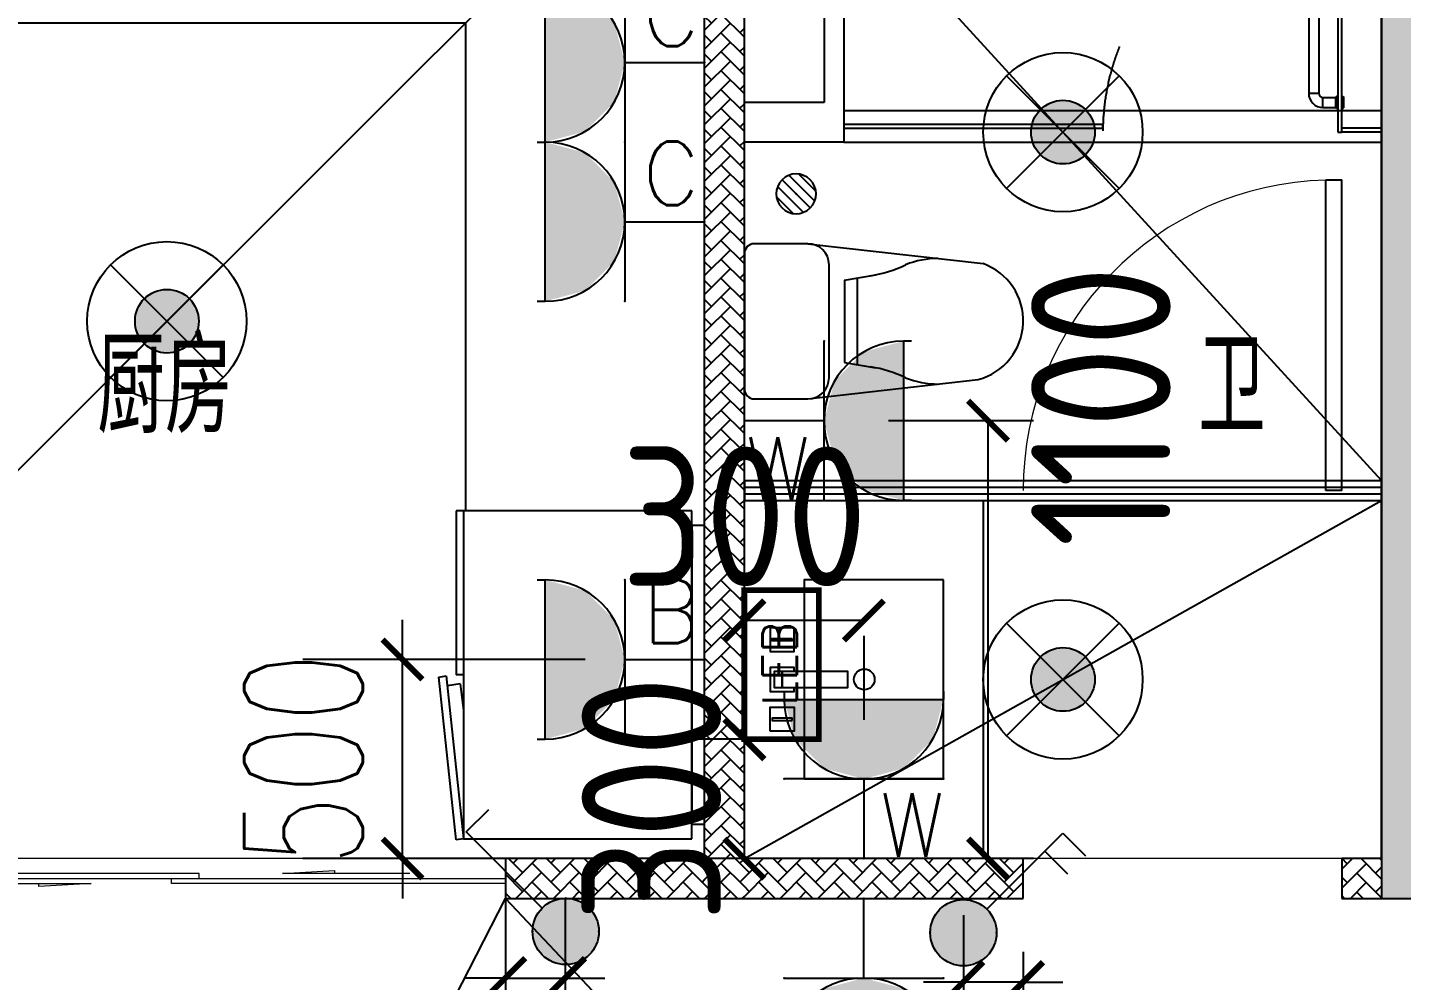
# Model space of a CAD drawing. Extents: x 3753737 to 4713801, y -857380 to 24339.
# Drawn here: x 4654249 to 4657699, y -762266 to -759872 of the extents above; entities that cross this region are included whole.
import ezdxf
from ezdxf.enums import TextEntityAlignment as Align

# ---------------------------------------------------------------- set-up
doc = ezdxf.new("R2010")
doc.units = 0
doc.header["$LTSCALE"] = 1000
doc.header["$MEASUREMENT"] = 0
doc.linetypes.add('DASH', pattern=[0.35, 0.25, -0.1])
doc.layers.get('0').update_dxf_attribs({"linetype": 'CONTINUOUS'})
doc.layers.get('Defpoints').update_dxf_attribs({"linetype": 'CONTINUOUS'})
for name, color, linetype in [('!!电气', 1, 'CONTINUOUS'), ('COLU', 7, 'CONTINUOUS'), ('CURTWALL', 4, 'CONTINUOUS'), ('EQUIP-插座', 3, 'CONTINUOUS'), ('EQUIP-照明', 3, 'CONTINUOUS'), ('IP-bath&kitchen-JOHNSON', 4, 'CONTINUOUS'), ('LVTRY', 252, 'CONTINUOUS'), ('P-bath&kitchen-JOHNSON', 4, 'CONTINUOUS'), ('S-砼墙填充', 251, 'CONTINUOUS'), ('TEL_TEXT', 7, 'CONTINUOUS'), ('WALL', 252, 'CONTINUOUS'), ('保温', 6, 'CONTINUOUS')]:
    doc.layers.add(name, color=color, linetype=linetype)
for name, color, linetype, lineweight in [('EQUIP-消防', 3, 'CONTINUOUS', 20), ('PUB_TEXT', 7, 'CONTINUOUS', 20), ('WINDOW', 146, 'CONTINUOUS', 20)]:
    doc.layers.add(name, color=color, linetype=linetype, lineweight=lineweight)
doc.styles.add('_TCH_DIM_T3', font='SIMPLEX.shx', dxfattribs={"width": 0.7058823529411765, "bigfont": 'GBCBIG.shx'})
doc.styles.add('_TEL_DIM', font='SIMPLEX', dxfattribs={"width": 0.8, "height": 3.5, "bigfont": 'HZTXT'})
doc.styles.get("Standard").update_dxf_attribs({"font": 'gbenor.shx', "bigfont": 'gbcbig.shx'})
doc.dimstyles.new('_TCH_ARCH&&100', dxfattribs={"dimtxt": 297.5, "dimasz": 100, "dimexe": 250, "dimexo": 300, "dimgap": 100, "dimtad": 1, "dimdec": 0, "dimzin": 0, "dimdsep": 46, "dimtxsty": '_TCH_DIM_T3', "dimblk": 'ARCHTICK', "dimcen": 0.09, "dimclrt": 7, "dimazin": 2, "dimtfac": 1, "dimtdec": 0, "dimtix": 1, "dimtmove": 2, "dimatfit": 3, "dimfxl": 1, "dimtolj": 1, "dimtzin": 0, "dimarcsym": 0})
doc.dimstyles.get("Standard").update_dxf_attribs({"dimscale": 100, "dimtxt": 3.5, "dimasz": 1, "dimexe": 2.5, "dimexo": 3, "dimgap": 1.5, "dimtad": 1, "dimdec": 0, "dimzin": 0, "dimdsep": 46, "dimtxsty": 'Standard', "dimblk": 'ARCHTICK', "dimcen": 0.09, "dimadec": 0, "dimazin": 0, "dimtfac": 1, "dimtdec": 0, "dimtix": 1, "dimtmove": 2, "dimatfit": 3, "dimfxl": 1, "dimtolj": 1, "dimtzin": 0, "dimarcsym": 0})
pattern_1 = [(45, (0, 0), (0, 47.41575231924514), [100.584, -33.528]), (135, (23.70786, 23.70786), (3.05311331771918e-15, 47.41575231924513), [100.584, -33.528])]

# ---------------------------------------------------------------- blocks, each defined once
blk = doc.blocks.new('GDGDGRD')
at = {"layer": 'S-砼墙填充'}
h = blk.add_hatch(color=252, dxfattribs=at)
h.dxf.hatch_style = 1
h.paths.add_polyline_path([(440466.5786993939, 295815.3630854118), (440466.5786993939, 295615.3630854118), (440816.533783895, 295615.3630854151), (440816.5337826959, 292815.3630859881), (441016.5337826959, 292815.3630859881), (441016.533783895, 295815.3630854151)])
at = {"layer": 'COLU', "color": 252}
blk.add_lwpolyline([(440466.5786993939, 295815.3630854118), (440466.5786993939, 295615.3630854118), (440816.533783895, 295615.3630854151), (440816.5337826959, 292815.3630859881), (441016.5337826959, 292815.3630859881), (441016.533783895, 295815.3630854151)], close=True, dxfattribs=at)
blk = doc.blocks.new('DSGDFGF')
at = {"color": 252}
for p, q in [((676468.8753845392, 342807.069641557), (676404.0679775509, 342871.8770485456)), ((676471.8270201067, 342832.4022772391), (676429.4006132327, 342874.828684113)), ((676440.5911132898, 342778.7853703078), (676375.7837063015, 342843.5927772964)), ((676457.6848844821, 342789.9758703651), (676386.9742063587, 342860.6865484883)), ((677752.3193099041, 342860.3318190202), (677792.3193099041, 342860.3318190241)), ((677752.3193099796, 342080.3318190202), (677752.3193099041, 342860.3318190202)), ((677792.3193099796, 342080.3318190241), (677792.3193099041, 342860.3318190241)), ((676415.258477608, 342775.8337347403), (676372.832070734, 342818.2601416143)), ((676451.7308107093, 342700.175474132), (676317.3319744077, 342700.175474132)), ((676451.7308107093, 342700.175474132), (676891.6440169881, 342650.0865951551)), ((676292.3319744077, 342675.175474132), (676292.3319744077, 342335.175474132)), ((676505.0032607093, 342363.4479241321), (676505.0032607093, 342646.903024132)), ((676543.6494503776, 342608.3882713533), (676622.4478282128, 342621.9583502086)), ((676543.6494503776, 342608.3882713533), (676543.649450378, 342401.9626769107)), ((676575.6129203779, 342613.89278579), (676575.6129203779, 342396.458162474)), ((676543.649450378, 342401.9626769107), (676622.4478282132, 342388.3925980554)), ((676451.7308107093, 342310.175474132), (676879.4269694709, 342358.8733100445)), ((676317.3319744077, 342310.175474132), (676451.7308107093, 342310.175474132)), ((677792.3193099796, 342080.3318190241), (677752.3193099796, 342080.3318190202))]:
    blk.add_line(p, q, dxfattribs=at)
for points in [[(676792.3298012011, 341855.337567487), (676442.3298012007, 341855.337567487), (676442.3298012011, 341355.6371492364), (676792.3298012007, 341355.6371492364)], [(676357.2296608228, 341735.4877446934), (676357.2296608232, 341675.4877446934), (676417.2296608232, 341675.4877446934), (676417.2296608232, 341735.4877446934)], [(676412.2296608228, 341708.4877446934), (676412.2296608228, 341702.4877446934), (676362.2296608228, 341702.4877446934), (676362.2296608228, 341708.4877446934)], [(676387.2296608232, 341585.4877446934), (676387.2296608228, 341625.4877446934), (676367.2296608228, 341625.4877446934), (676367.2296608232, 341585.4877446934)], [(676387.2296608228, 341625.4877446934), (676387.2296608232, 341585.4877446934), (676552.2296608228, 341585.4877446934), (676552.2296608232, 341625.4877446934)], [(676357.2296608228, 341475.4877446934), (676357.2296608228, 341535.4877446934), (676417.2296608228, 341535.4877446934), (676417.2296608228, 341475.4877446934)], [(676412.2296608228, 341502.4877446934), (676412.2296608232, 341508.4877446934), (676362.2296608232, 341508.4877446934), (676362.2296608232, 341502.4877446934)]]:
    blk.add_lwpolyline(points, close=True, dxfattribs=at)
blk.add_lwpolyline([(676417.2296608228, 341625.4877446934), (676417.2296608228, 341635.4877446934), (676357.2296608232, 341635.4877446934), (676357.2296608228, 341575.4877446934), (676417.2296608228, 341575.4877446934), (676417.2296608232, 341585.4877446934)], dxfattribs=at)
blk.add_circle((676593.4908165431, 341605.4877446934), 26, dxfattribs=at)
at = {"color": 252, "lineweight": 13}
blk.add_arc((677772.3193099796, 342080.3318190221), 780, 91.46928358689541, 180.0000000055445, dxfattribs=at)
at = {"color": 252}
for centre, radius, start, end in [((676317.3319744077, 342675.175474132), 25, 90, 180), ((676451.7308107088, 342646.9030241317), 53.27245000000253, 0, 90), ((676779.2421931787, 342438.8079979062), 224.0767612256723, 90, 111.4797808289061), ((676566.256129127, 342910.360941158), 293.8257332377133, 278.5171808091275, 296.4631460147689), ((676839.6828811681, 342506.4035720532), 152.7899563564, 285.0773243456341, 70.11812123085457), ((676566.256129127, 342099.9900071058), 293.8257332377133, 63.53685398523108, 81.48281919087255), ((676451.7308107088, 342363.4479241321), 53.27245000000602, 270, 0), ((676779.2421931787, 342571.5429503578), 224.0767612256445, 248.5202191710939, 270), ((676317.3319744077, 342335.175474132), 25, 180, 270)]:
    blk.add_arc(centre, radius, start, end, dxfattribs=at)
at = {"color": 252, "extrusion": (0, 0, -1)}
blk.add_ellipse((676422.3295454204, 342825.3312094267), major_axis=(-35.3553390616549, 35.3553390616549), ratio=0.9999999999998849, start_param=5.49778714378208, end_param=11.78097245096167, dxfattribs=at)
at = {"color": 252}
blk.add_point((676422.3295454204, 342825.3312094267), dxfattribs=at)
at = {"layer": 'CURTWALL', "color": 252}
for p, q in [((676292.3193125755, 342105.3318188789), (677892.3193125913, 342105.3318190337)), ((676292.3193125755, 342105.3318188789), (676292.3193125804, 342055.3318188789)), ((677892.3193125913, 342105.3318190337), (677892.3193125962, 342055.3318190337)), ((676292.3193125771, 342088.6651522122), (677892.319312593, 342088.665152367)), ((676292.3193125788, 342071.9984855456), (677892.3193125946, 342071.9984857004)), ((676292.3193125804, 342055.3318188789), (677892.3193125962, 342055.3318190337))]:
    blk.add_line(p, q, dxfattribs=at)
at = {"layer": 'IP-bath&kitchen-JOHNSON', "color": 252}
for p, q in [((676492.3319719185, 343855.3312094221), (676492.331953106, 343055.0197000016)), ((676542.3319719185, 343855.3312094221), (676542.3319289016, 342955.0196913155)), ((676492.331953106, 343055.0197000016), (676292.3295265906, 343055.0197000032)), ((676542.331932724, 343035.0196551088), (677892.3295454062, 343035.0196507949)), ((676542.331932724, 343000.0196551071), (677192.3295454478, 343000.0196505642)), ((677192.3413922582, 342990.0196503444), (677192.3413922533, 343000.0196505642)), ((676542.331932724, 342990.0196551071), (677192.3413922582, 342990.0196503444)), ((677892.3295454031, 342990.0196503291), (677792.3295457542, 342990.0196503627)), ((677792.3295457542, 342980.0196503627), (677792.329545758, 342990.0196503627)), ((677892.3295454031, 342980.0196503291), (677792.3295457542, 342980.0196503627)), ((676542.3319289016, 342955.0196913155), (676292.3295242395, 342955.0197074407)), ((676542.331932724, 342955.019720073), (677892.3295454059, 342955.0196507949))]:
    blk.add_line(p, q, dxfattribs=at)
at = {"layer": 'LVTRY', "color": 252}
for p, q in [((676292.319311518, 341155.3318184384), (676292.3193115267, 342055.3308562199)), ((676292.3193115267, 342055.3308562199), (676892.3193115271, 342055.3308562199)), ((676892.3193115271, 342055.3308562199), (676892.3193115182, 341155.3318184384)), ((676892.3193115182, 341155.3318184384), (676292.319311518, 341155.3318184384))]:
    blk.add_line(p, q, dxfattribs=at)
at = {"layer": 'P-bath&kitchen-JOHNSON', "color": 252}
for p, q in [((677782.3295456807, 343566.7848094617), (677782.3295458518, 342980.0209270555)), ((677792.3295457703, 342980.0196503638), (677792.3295455992, 343566.7835327702)), ((677709.242871261, 343493.7342012243), (677709.2210296938, 343078.0503174085)), ((677734.5868710461, 343493.7374368862), (677734.565029479, 343078.0535530703)), ((677709.2210296938, 343078.0503174085), (677734.565029479, 343078.0535530703)), ((677778.9180586609, 343069.9952155498), (677776.6143528158, 343067.6909214312)), ((677781.7980586418, 343069.9955832384), (677778.9180586609, 343069.9952155498)), ((677778.9180586609, 343069.9952155498), (677778.9218826251, 343040.0432158009)), ((677781.7980586418, 343069.9955832384), (677781.8018826058, 343040.0435834894)), ((677793.3180585504, 343069.9970539934), (677796.1980585019, 343069.9974216822)), ((677793.3218825144, 343040.045054245), (677793.3180585504, 343069.9970539934)), ((677796.2018824657, 343040.045421934), (677796.1980585019, 343069.9974216822)), ((677796.1980585019, 343069.9974216822), (677797.9262791271, 343068.2696423131)), ((677797.9296618646, 343041.77364253), (677797.9262791271, 343068.2696423131)), ((677744.9343530842, 343067.686876854), (677776.6143528158, 343067.6909214312)), ((677744.9375887462, 343042.3428770395), (677744.9343530842, 343067.686876854)), ((677744.9375887462, 343042.3428770395), (677776.6175884774, 343042.346921617)), ((677776.6143528158, 343067.6909214312), (677776.6175884774, 343042.346921617)), ((677778.9218826251, 343040.0432158009), (677776.6175884774, 343042.346921617)), ((677781.8018826058, 343040.0435834894), (677778.9218826251, 343040.0432158009)), ((677793.3218825144, 343040.045054245), (677796.2018824657, 343040.045421934)), ((677782.3295458518, 342980.0209270555), (677792.3295457703, 342980.0196503638))]:
    blk.add_line(p, q, dxfattribs=at)
at = {"layer": 'P-bath&kitchen-JOHNSON', "color": 252, "linetype": 'DASH'}
blk.add_arc((677778.5077536344, 342977.5726101489), 586.199339652145, 89.7967155947477, 179.3922413721004, dxfattribs=at)
at = {"layer": 'P-bath&kitchen-JOHNSON', "color": 252}
for major_axis in [(-0.004559341591806618, 35.71199971055373), (-0.001323679818178505, 10.36799992538068)]:
    blk.add_ellipse((677744.9330294044, 343078.0548767501), major_axis=major_axis, ratio=1, start_param=1.570796326794897, end_param=3.141592653589793, dxfattribs=at)
blk = doc.blocks.new('A-Kitchen-7')
at = {"layer": 'LVTRY'}
for p, q in [((-518.6581278588565, 779.725278688129), (-7.244008776673581, 834.3051076843403)), ((-7.244008776673581, 834.3051076843403), (-3.585880917788018, 810.5855355854728)), ((-515, 756.005706589378), (-518.6581278588565, 779.725278688129)), ((-3.585880917788018, 810.5855355854728), (-515, 756.005706589378)), ((-29.12075551546877, 766.9560861630598), (-35.20590834700852, 806.4126680237241)), ((515, 780), (-5.820766091346741e-11, 780)), ((0, 756.005706589378), (-5.820766091346741e-11, 780)), ((515, 756.005706589378), (515, 780)), ((515, 756.005706589378), (-515, 756.005706589378)), ((-515, 756.005706589378), (-515, 40)), ((-485.6368437646597, 760.5342107040924), (-484.9384396369278, 756.005706589378)), ((-29.12075551543967, 766.9560861630598), (-112.0975807690556, 756.005706589378)), ((515, 40), (515, 756.005706589378)), ((-515, 40), (515, 40))]:
    blk.add_line(p, q, dxfattribs=at)
blk.add_lwpolyline([(-468.9430810984049, 40), (-468.9430810984049, 0), (468.9430810984049, 0), (468.9430810984632, 40)], close=True, dxfattribs=at)
blk = doc.blocks.new('VXCVXVXVDXVDX')
at = {"layer": 'LVTRY', "color": 252}
blk.add_lwpolyline([(437016.5794646026, 292915.3634144634), (437016.5779587863, 295015.3630851463), (438516.5701812393, 295015.3630842563), (438516.5701812393, 293789.3634144615)], dxfattribs=at)
at = {"layer": 'LVTRY', "color": 252, "extrusion": (0, 0, -1), "xscale": -0.7999999999883585, "yscale": 0.7999999999883585, "zscale": -0.7999999999883585, "rotation": 270}
blk.add_blockref('A-Kitchen-7', (-439116.570181246, 293377.3634144608), dxfattribs=at)
blk = doc.blocks.new('VXVXVXDVXDVXVDX')
at = {"layer": '保温', "linetype": 'ByBlock', "ltscale": 10}
h = blk.add_hatch(dxfattribs=at)
h.set_pattern_fill('AR-HBONE', color=251, scale=55)
h.set_pattern_definition(pattern_1)
h.paths.add_polyline_path([(439216.5566533464, 295615.3630856458), (439116.5786833004, 295615.3630856572), (439116.5787228292, 292815.3647226573), (439216.5566928774, 292815.205914998)])
h = blk.add_hatch(dxfattribs=at)
h.set_pattern_fill('AR-HBONE', color=251, scale=55)
h.set_pattern_definition(pattern_1)
h.paths.add_polyline_path([(439116.5787236269, 292815.3415978362), (439116.578707887, 292915.3614494683), (438616.5794693187, 292915.3647226544), (438616.5794850586, 292815.3448710223)])
h = blk.add_hatch(dxfattribs=at)
h.set_pattern_fill('AR-HBONE', color=251, scale=55)
h.set_pattern_definition(pattern_1)
h.paths.add_polyline_path([(439916.5440366926, 292815.3630695704), (439916.5439957516, 292915.3630695795), (439216.5439890579, 292915.3663425051), (439216.544029999, 292815.366342496)])
h = blk.add_hatch(dxfattribs=at)
h.set_pattern_fill('AR-HBONE', color=251, scale=55)
h.set_pattern_definition([(45, (-568246.0734569386, -58773.16821852978), (0, 47.41575231924514), [100.584, -33.528]), (135, (-568222.3655969386, -58749.46035852976), (3.05311331771918e-15, 47.41575231924513), [100.584, -33.528])])
h.paths.add_polyline_path([(440816.5338031878, 292815.363078409), (440816.5337622468, 292915.3630784181), (440716.5439890287, 292915.3663510867), (440716.5440299697, 292815.3663510776)])
blk = doc.blocks.new('$DorLib2D$00000131')
at = {"color": 0, "linetype": 'Continuous'}
for p, q in [((0.1499999999999986, 0.125), (0.2319490472796595, 0.1972603196398666)), ((0.2319490472796595, 0.1972603196398666), (0.2319490472796595, 0.125)), ((-0.5000000000000018, 0.125), (-0.5000000000000018, 0)), ((0.01924398772366409, 0.125), (-0.5000000000000018, 0.125)), ((0.01924398772366409, 0), (0.01924398772366409, 0.125)), ((0.3499999999999979, 0.125), (0.1499999999999986, 0.125)), ((-0.5000000000000018, 0), (0.01924398772366409, 0)), ((-0.02399022376360094, 0), (0.4999999999999982, 0)), ((-0.02399022376360094, -0.125), (-0.02399022376360094, 0)), ((0.4999999999999982, 0), (0.4999999999999982, -0.125)), ((-0.3500000000000014, -0.125), (-0.1500000000000021, -0.125)), ((-0.2319490472796648, -0.1972603196398666), (-0.2319490472796648, -0.125)), ((-0.1500000000000021, -0.125), (-0.2319490472796648, -0.1972603196398666)), ((0.4999999999999982, -0.125), (-0.02399022376360094, -0.125))]:
    blk.add_line(p, q, dxfattribs=at)
blk = doc.blocks.new('A$C100F5A36')
at = {"layer": 'WALL', "color": 252}
for p, q in [((30302.46590091847, -12582.39992494487), (30302.46590097594, -9882.399925363472)), ((30402.46590091848, -12582.39992521106), (30402.46590097595, -9882.399925366668)), ((32002.46590093336, -12582.39992499996), (32002.46590100072, -9882.399925417581)), ((30302.46590091847, -12582.39992494487), (29802.46665290884, -12582.39992493955)), ((29802.46665290884, -12582.39992493955), (29802.46665290778, -12682.39992493954)), ((31102.431197795, -12582.3999251187), (30402.46590091848, -12582.39992521106)), ((31102.43119780819, -12682.39992511871), (31102.431197795, -12582.3999251187)), ((32002.46590093336, -12582.39992499996), (31902.431197795, -12582.39992501315)), ((31902.431197795, -12582.39992501315), (31902.43119780819, -12682.39992501316)), ((29802.46665290778, -12682.39992493954), (30302.46589146308, -12682.39992494485)), ((30302.46590093166, -12682.39992522425), (31102.43119780819, -12682.39992511871)), ((31902.43119780819, -12682.39992501316), (32102.46590094656, -12682.39992498676))]:
    blk.add_line(p, q, dxfattribs=at)
at = {"layer": 'WINDOW', "color": 252}
for p, q in [((29802.46665290889, -12582.39992493953), (28202.46665290889, -12582.3999249225)), ((31902.43119779501, -12582.39992501316, 800), (31102.43119779501, -12582.39992511871, 800))]:
    blk.add_line(p, q, dxfattribs=at)
at = {"layer": 'WINDOW', "color": 252, "linetype": 'DASH'}
for p, q in [((31102.43119779501, -12582.39992511871), (31102.4311978082, -12682.39992511871)), ((31902.4311978082, -12682.39992501316), (31902.43119779501, -12582.39992501316))]:
    blk.add_line(p, q, dxfattribs=at)
at = {"color": 252}
for name, p in [('GDGDGRD', (-408814.112811693, -305497.7630110036)), ('VXVXVXDVXDVXVDX', (-408814.112811693, -305497.7630110036)), ('VXCVXVXVDXVDX', (-408814.112811693, -305497.7630110036)), ('DSGDFGF', (-645889.8881136938, -353737.7317520331))]:
    blk.add_blockref(name, p, dxfattribs=at)
at = {"layer": 'WINDOW', "color": 252, "xscale": -1600, "yscale": -100, "zscale": -1600, "rotation": 179.9999999993902}
blk.add_blockref('$DorLib2D$00000131', (29002.46665290836, -12632.39992493102), dxfattribs=at)
at = {"layer": 'PUB_TEXT', "color": 252}
for s, p in [('厨房', (28777.38718830701, -11513.58889828622)), ('卫', (31541.5524704745, -11513.5889065105))]:
    blk.add_text(s, height=236.3120567375886, dxfattribs=at).set_placement(p)
blk = doc.blocks.new('$equip$00001149')
for p, q in [((-0.353553390592424, 0.353553390592424), (0.353553390592424, -0.353553390592424)), ((0.353553390592424, 0.353553390592424), (-0.353553390592424, -0.353553390592424))]:
    blk.add_line(p, q)
for radius in [0.5, 0.2]:
    blk.add_circle((0, 0), radius)
for points in [[(-0.09999999999854481, 0.1732050807586347), (0.09999999999854481, 0.1732050807586347), (-0.1732050807586347, 0.09999999999854481), (0.1732050807586347, 0.09999999999854481)], [(0, 0.2000000000007276), (0, 0.2000000000007276), (-0.09999999999854481, 0.1732050807586347), (0.09999999999854481, 0.1732050807586347)], [(-0.1732050807586347, 0.09999999999854481), (0.1732050807586347, 0.09999999999854481), (-0.2000000000007276, 0), (0.2000000000007276, 0)], [(-0.1732050807586347, -0.09999999999854481), (0.1732050807586347, -0.09999999999854481), (-0.2000000000007276, 0), (0.2000000000007276, 0)], [(-0.09999999999854481, -0.1732050807586347), (0.09999999999854481, -0.1732050807586347), (-0.1732050807586347, -0.09999999999854481), (0.1732050807586347, -0.09999999999854481)], [(0, -0.2000000000007276), (0, -0.2000000000007276), (-0.09999999999854481, -0.1732050807586347), (0.09999999999854481, -0.1732050807586347)]]:
    blk.add_solid(points)
at = {"flags": 9}
blk.add_attdef('A', (0, 0), '', height=2e-05, dxfattribs=at)
blk = doc.blocks.new('$equip$00001962')
for p, q in [((0.1473139127519971, 0.3556472460822988), (0.625000000003638, 0.8333333333339397)), ((0.625000000003638, 0.8333333333339397), (0.7664213562420628, 0.6919119770955149))]:
    blk.add_line(p, q)
blk.add_circle((3.637978807091713e-12, 0.2083333333339397), 0.2083333333334168)
for p in [(1.091393642127514e-11, 0.4166666666660603), (-0.2083333333284827, 0.2083333333375776), (0.2083333333393966, 0.2083333333375776), (1.091393642127514e-11, 0)]:
    blk.add_point(p)
for points in [[(-0.1041666666642413, 0.3887552924552438), (0.1041666666715173, 0.3887552924552438), (-0.1804219591176661, 0.312500000001819), (0.1804219591249421, 0.312500000001819)], [(3.637978807091713e-12, 0.4166666666660603), (3.637978807091713e-12, 0.4166666666660603), (-0.1041666666642413, 0.3887552924552438), (0.1041666666715173, 0.3887552924552438)], [(-0.1804219591176661, 0.312500000001819), (0.1804219591249421, 0.312500000001819), (-0.2083333333284827, 0.2083333333339397), (0.2083333333357587, 0.2083333333339397)], [(-0.1804219591176661, 0.1041666666660603), (0.1804219591249421, 0.1041666666660603), (-0.2083333333284827, 0.2083333333339397), (0.2083333333357587, 0.2083333333339397)], [(-0.1041666666642413, 0.02791137421263556), (0.1041666666715173, 0.02791137421263556), (-0.1804219591176661, 0.1041666666660603), (0.1804219591249421, 0.1041666666660603)], [(3.637978807091713e-12, 1.818989403545856e-12), (3.637978807091713e-12, 1.818989403545856e-12), (-0.1041666666642413, 0.02791137421263556), (0.1041666666715173, 0.02791137421263556)]]:
    blk.add_solid(points)
at = {"layer": 'TEL_TEXT', "style": '_TEL_DIM', "flags": 1}
blk.add_attdef('A', text='', height=2e-05, dxfattribs=at).set_placement((0, 0), align=Align.MIDDLE_CENTER)
blk = doc.blocks.new('$equip$00001764')
for p, q in [((-0.5, 1.049999999999272), (-0.5, 1)), ((0.5, 1.049999999999272), (0.5, 1)), ((-0.5, 1), (0.5, 1)), ((0.5, 0.5), (-0.5, 0.5)), ((0, 0.5), (0, 0))]:
    blk.add_line(p, q)
blk.add_arc((0, 1), 0.500000000000025, 180, 0)
for p in [(-0.5, 0.5), (0.5, 0.5), (0, 0)]:
    blk.add_point(p)
for points in [[(0.4330127018911298, 0.75), (-0.4330127018911298, 0.75), (0.5, 1), (-0.5, 1)], [(0.25, 0.5669872981052322), (-0.25, 0.5669872981052322), (0.4330127018911298, 0.75), (-0.4330127018911298, 0.75)], [(0, 0.5), (0, 0.5), (0.25, 0.5669872981052322), (-0.25, 0.5669872981052322)]]:
    blk.add_solid(points)
at = {"color": 7, "style": '_TEL_DIM'}
blk.add_attdef('$TEXT$', text='', height=0.4, dxfattribs=at).set_placement((0.3030595533709857, 0.2110205339395179), align=Align.MIDDLE_CENTER)
at = {"color": 7, "style": '_TEL_DIM', "flags": 1}
blk.add_attdef('A', text='', height=2e-05, dxfattribs=at).set_placement((0, 0), align=Align.MIDDLE_CENTER)
blk = doc.blocks.new('_ArchTick')
at = {"color": 0, "linetype": 'ByBlock', "const_width": 0.15}
blk.add_lwpolyline([(-0.5, -0.5), (0.5, 0.5)], dxfattribs=at)
blk = doc.blocks.new('*D304')
at = {"layer": '!!电气', "color": 0, "lineweight": -2, "transparency": 16777216}
for p, q in [((4656107.020304959, -761659.5779922465), (4655798.631787397, -761659.5779922465)), ((4656048.631787397, -761959.5779922465), (4656048.631787397, -761659.5779922465)), ((4656107.020304959, -761959.5779922465), (4655798.631787397, -761959.5779922465))]:
    blk.add_line(p, q, dxfattribs=at)
at = {"layer": 'Defpoints', "color": 0, "transparency": 16777216}
for p in [(4656048.631787397, -761659.5779922465), (4656407.020304959, -761659.5779922465), (4656407.020304959, -761959.5779922465)]:
    blk.add_point(p, dxfattribs=at)
at = {"layer": '!!电气', "color": 0, "lineweight": -2, "transparency": 16777216, "xscale": 100, "yscale": 100, "zscale": 100}
for p, rotation in [((4656048.631787397, -761659.5779922465), 90), ((4656048.631787397, -761959.5779922465), 270)]:
    blk.add_blockref('_ArchTick', p, dxfattribs=dict(at, rotation=rotation))
at = {"layer": '!!电气', "color": 0, "transparency": 16777216, "insert": (4655815.233081253, -761809.5779922459), "char_height": 350, "attachment_point": 5, "rotation": 90}
blk.add_mtext('\\A1;300', dxfattribs=at)
blk = doc.blocks.new('$equip$00002389')
for p, q in [((-0.6499923809533357, 0.6500100000048405), (-0.6499923809533357, 1.000000338535756e-05)), ((0.6500076190495747, 0.6500100000048405), (-0.6499923809533357, 0.6500100000048405)), ((0.6500076190495747, 1.000000338535756e-05), (0.6500076190495747, 0.6500100000048405)), ((-0.6499923809533357, 1.000000338535756e-05), (0.6500076190495747, 1.000000338535756e-05))]:
    blk.add_line(p, q)
at = {"const_width": 0.05}
blk.add_lwpolyline([(-0.6499923809533357, 0.6500100000048405), (0.6500076190495747, 0.6500100000048405), (0.6500076190495747, 1.000000338535756e-05), (-0.6499923809533357, 1.000000338535756e-05), (-0.6499923809533357, 0.6500100000048405), (0.6500076190495747, 0.6500100000048405)], dxfattribs=at)
for p in [(7.619048119522631e-06, 0.6500100000048405), (-0.6499923809533357, 0.325010000000475), (0.6500076190495747, 0.325010000000475), (7.619048119522631e-06, 1.000000338535756e-05)]:
    blk.add_point(p)
at = {"color": 7, "style": '_TEL_DIM'}
blk.add_attdef('$TEXT$', text='', height=0.3, dxfattribs=at).set_placement((0.006245616925298236, 0.3429858970193891), align=Align.MIDDLE_CENTER)
at = {"color": 7, "style": '_TEL_DIM', "flags": 1}
blk.add_attdef('A', text='', height=2e-05, dxfattribs=at).set_placement((0, 0), align=Align.MIDDLE_CENTER)
blk = doc.blocks.new('*D306')
at = {"layer": '!!电气', "color": 0, "lineweight": -2, "transparency": 16777216}
for p, q in [((4656348.631787658, -761361.2360373063), (4656048.631787658, -761361.2360373063)), ((4656348.631787658, -761399.8348131122), (4656348.631787658, -761611.2360373063)), ((4656048.631787658, -761458.1840072663), (4656048.631787658, -761611.2360373063))]:
    blk.add_line(p, q, dxfattribs=at)
at = {"layer": 'Defpoints', "color": 0, "transparency": 16777216}
for p in [(4656348.631787658, -761099.8348131122), (4656048.631787658, -761158.1840072663), (4656048.631787658, -761361.2360373063)]:
    blk.add_point(p, dxfattribs=at)
at = {"layer": '!!电气', "color": 0, "lineweight": -2, "transparency": 16777216, "xscale": 100, "yscale": 100, "zscale": 100, "rotation": 180}
blk.add_blockref('_ArchTick', (4656048.631787658, -761361.2360373063), dxfattribs=at)
at = {"layer": '!!电气', "color": 0, "lineweight": -2, "transparency": 16777216, "xscale": 100, "yscale": 100, "zscale": 100}
blk.add_blockref('_ArchTick', (4656348.631787658, -761361.2360373063), dxfattribs=at)
at = {"layer": '!!电气', "color": 0, "transparency": 16777216, "insert": (4656048.631787321, -761099.8348131122), "char_height": 350, "attachment_point": 5}
blk.add_mtext('\\A1;300', dxfattribs=at)
blk = doc.blocks.new('$equip$00001963')
for p, q in [((0.1473139127447212, 0.3556472460822988), (0.624999999996362, 0.8333333333339397)), ((0.624999999996362, 0.8333333333339397), (0.7664213562347868, 0.6919119770955149)), ((0.5118629150056222, 0.7201962483431998), (0.653284271244047, 0.578774892108413))]:
    blk.add_line(p, q)
blk.add_circle((-3.637978807091713e-12, 0.2083333333339397), 0.2083333333334168)
for p in [(0, 0.4166666666660603), (-0.2083333333393966, 0.2083333333375776), (0.2083333333284827, 0.2083333333375776), (0, 0)]:
    blk.add_point(p)
for points in [[(-0.1041666666715173, 0.3887552924552438), (0.1041666666642413, 0.3887552924552438), (-0.1804219591249421, 0.312500000001819), (0.1804219591176661, 0.312500000001819)], [(-3.637978807091713e-12, 0.4166666666660603), (-3.637978807091713e-12, 0.4166666666660603), (-0.1041666666715173, 0.3887552924552438), (0.1041666666642413, 0.3887552924552438)], [(-0.1804219591249421, 0.312500000001819), (0.1804219591176661, 0.312500000001819), (-0.2083333333357587, 0.2083333333339397), (0.2083333333284827, 0.2083333333339397)], [(-0.1804219591249421, 0.1041666666660603), (0.1804219591176661, 0.1041666666660603), (-0.2083333333357587, 0.2083333333339397), (0.2083333333284827, 0.2083333333339397)], [(-0.1041666666715173, 0.02791137421263556), (0.1041666666642413, 0.02791137421263556), (-0.1804219591249421, 0.1041666666660603), (0.1804219591176661, 0.1041666666660603)], [(-3.637978807091713e-12, 1.818989403545856e-12), (-3.637978807091713e-12, 1.818989403545856e-12), (-0.1041666666715173, 0.02791137421263556), (0.1041666666642413, 0.02791137421263556)]]:
    blk.add_solid(points)
at = {"layer": 'TEL_TEXT', "style": '_TEL_DIM', "flags": 1}
blk.add_attdef('A', text='', height=2e-05, dxfattribs=at).set_placement((0, 0), align=Align.MIDDLE_CENTER)
blk = doc.blocks.new('*D307')
at = {"layer": '!!电气', "color": 0, "lineweight": -2, "transparency": 16777216}
for p, q in [((4656598.597086294, -762101.698400242), (4656598.597086294, -762519.5773095486)), ((4656748.597086294, -762193.3770701529), (4656748.597086294, -762519.5773095486)), ((4656598.597086294, -762269.5773095486), (4656498.597086294, -762269.5773095486)), ((4656748.597086294, -762269.5773095486), (4656598.597086294, -762269.5773095486)), ((4656748.597086294, -762269.5773095486), (4656848.597086294, -762269.5773095486))]:
    blk.add_line(p, q, dxfattribs=at)
at = {"layer": 'Defpoints', "color": 0, "transparency": 16777216}
for p in [(4656598.597086294, -761801.698400242), (4656748.597086294, -761893.3770701529), (4656598.597086294, -762269.5773095486)]:
    blk.add_point(p, dxfattribs=at)
at = {"layer": '!!电气', "color": 0, "lineweight": -2, "transparency": 16777216, "xscale": 100, "yscale": 100, "zscale": 100}
blk.add_blockref('_ArchTick', (4656598.597086294, -762269.5773095486), dxfattribs=at)
at = {"layer": '!!电气', "color": 0, "lineweight": -2, "transparency": 16777216, "xscale": 100, "yscale": 100, "zscale": 100, "rotation": 180}
blk.add_blockref('_ArchTick', (4656748.597086294, -762269.5773095486), dxfattribs=at)
at = {"layer": '!!电气', "color": 0, "transparency": 16777216, "insert": (4656673.597086294, -762679.9732951515), "char_height": 350, "attachment_point": 5}
blk.add_mtext('\\A1;150', dxfattribs=at)
blk = doc.blocks.new('*D308')
at = {"layer": '!!电气', "color": 0, "lineweight": -2, "transparency": 16777216}
for p, q in [((4656774.305704483, -760859.523768883), (4656410.560643725, -760859.523768883)), ((4656660.560643725, -761959.523768883), (4656660.560643725, -760859.523768883)), ((4656774.305704483, -761959.523768883), (4656410.560643725, -761959.523768883))]:
    blk.add_line(p, q, dxfattribs=at)
at = {"layer": 'Defpoints', "color": 0, "transparency": 16777216}
for p in [(4656660.560643725, -760859.523768883), (4657074.305704483, -760859.523768883), (4657074.305704483, -761959.523768883)]:
    blk.add_point(p, dxfattribs=at)
at = {"layer": '!!电气', "color": 0, "lineweight": -2, "transparency": 16777216, "xscale": 100, "yscale": 100, "zscale": 100}
for p, rotation in [((4656660.560643725, -760859.523768883), 90), ((4656660.560643725, -761959.523768883), 270)]:
    blk.add_blockref('_ArchTick', p, dxfattribs=dict(at, rotation=rotation))
at = {"layer": '!!电气', "color": 0, "transparency": 16777216, "insert": (4656943.805125259, -760823.4624060083), "char_height": 350, "attachment_point": 5, "rotation": 90}
blk.add_mtext('\\A1;1100', dxfattribs=at)
blk = doc.blocks.new('$equip$00001237')
for p, q in [((-0.5, 1.05000000000291), (-0.5, 1)), ((0.5, 1.05000000000291), (0.5, 1)), ((-0.5, 1), (0.5, 1)), ((0.5, 0.5), (-0.5, 0.5)), ((0, 0.5), (0, 0))]:
    blk.add_line(p, q)
blk.add_arc((0, 1), 0.500000000000025, 180, 0)
for p in [(0, 1), (-0.5, 0.5), (0.5, 0.5), (0, 0)]:
    blk.add_point(p)
for points in [[(0.4330127018911298, 0.75), (-0.4330127018911298, 0.75), (0.5, 1), (-0.5, 1)], [(0.25, 0.5669872981088702), (-0.25, 0.5669872981088702), (0.4330127018911298, 0.75), (-0.4330127018911298, 0.75)], [(0, 0.5), (0, 0.5), (0.25, 0.5669872981088702), (-0.25, 0.5669872981088702)]]:
    blk.add_solid(points)
at = {"flags": 9}
blk.add_attdef('A', (0, 0), '', height=2e-05, dxfattribs=at)
blk = doc.blocks.new('*D343')
at = {"layer": '!!电气', "color": 0, "lineweight": -2, "transparency": 16777216}
for p, q in [((4656348.631787658, -762359.5779921584), (4656348.631787658, -763960.7944911623)), ((4656748.597084192, -762359.5779921055), (4656748.597084192, -763960.7944911623)), ((4656348.631787658, -763710.7944911623), (4656748.597084192, -763710.7944911623))]:
    blk.add_line(p, q, dxfattribs=at)
at = {"layer": 'Defpoints', "color": 0, "transparency": 16777216}
for p in [(4656348.631787658, -762059.5779921584), (4656748.597084192, -762059.5779921055), (4656748.597084192, -763710.7944911623)]:
    blk.add_point(p, dxfattribs=at)
at = {"layer": '!!电气', "color": 0, "lineweight": -2, "transparency": 16777216, "xscale": 100, "yscale": 100, "zscale": 100, "rotation": 180}
blk.add_blockref('_ArchTick', (4656348.631787658, -763710.7944911623), dxfattribs=at)
at = {"layer": '!!电气', "color": 0, "lineweight": -2, "transparency": 16777216, "xscale": 100, "yscale": 100, "zscale": 100}
blk.add_blockref('_ArchTick', (4656748.597084192, -763710.7944911623), dxfattribs=at)
at = {"layer": '!!电气', "color": 7, "transparency": 16777216, "insert": (4656390.946322894, -764074.6601111141), "char_height": 297.5, "attachment_point": 5, "style": '_TCH_DIM_T3'}
blk.add_mtext('\\A1;400', dxfattribs=at)
blk = doc.blocks.new('*D359')
at = {"layer": '!!电气', "color": 0, "lineweight": -2, "transparency": 16777216}
for p, q in [((4655448.632539164, -762059.5779919613), (4655448.632539164, -762509.5279076553)), ((4655598.632539164, -762059.5779919596), (4655598.632539164, -762509.5279076553)), ((4655448.632539164, -762259.5279076553), (4655348.632539164, -762259.5279076553)), ((4655448.632539164, -762259.5279076553), (4655598.632539164, -762259.5279076553)), ((4655598.632539164, -762259.5279076553), (4655698.632539164, -762259.5279076553))]:
    blk.add_line(p, q, dxfattribs=at)
at = {"layer": 'Defpoints', "color": 0, "transparency": 16777216}
for p in [(4655448.632539164, -761759.5779919613), (4655598.632539164, -761759.5779919596), (4655598.632539164, -762259.5279076553)]:
    blk.add_point(p, dxfattribs=at)
at = {"layer": '!!电气', "color": 0, "lineweight": -2, "transparency": 16777216, "xscale": 100, "yscale": 100, "zscale": 100}
blk.add_blockref('_ArchTick', (4655448.632539164, -762259.5279076553), dxfattribs=at)
at = {"layer": '!!电气', "color": 0, "lineweight": -2, "transparency": 16777216, "xscale": 100, "yscale": 100, "zscale": 100, "rotation": 180}
blk.add_blockref('_ArchTick', (4655598.632539164, -762259.5279076553), dxfattribs=at)
at = {"layer": '!!电气', "color": 7, "transparency": 16777216, "insert": (4655448.632539174, -762535.8548042204), "char_height": 297.5, "attachment_point": 5, "style": '_TCH_DIM_T3'}
blk.add_mtext('\\A1;150', dxfattribs=at)
blk = doc.blocks.new('*D360')
at = {"layer": '!!电气', "color": 0, "lineweight": -2, "transparency": 16777216}
for p, q in [((4655190.389191065, -761459.5779920397), (4655190.389191065, -761359.5779920397)), ((4655648.631787359, -761459.5779920397), (4654940.389191065, -761459.5779920397)), ((4655190.389191065, -761959.5779920397), (4655190.389191065, -761459.5779920397)), ((4655648.631787311, -761959.5779920397), (4654940.389191065, -761959.5779920397)), ((4655190.389191065, -761959.5779920397), (4655190.389191065, -762059.5779920397))]:
    blk.add_line(p, q, dxfattribs=at)
at = {"layer": 'Defpoints', "color": 0, "transparency": 16777216}
for p in [(4655190.389191065, -761459.5779920397), (4655948.631787359, -761459.5779920397), (4655948.631787311, -761959.5779920397)]:
    blk.add_point(p, dxfattribs=at)
at = {"layer": '!!电气', "color": 0, "lineweight": -2, "transparency": 16777216, "xscale": 100, "yscale": 100, "zscale": 100}
for p, rotation in [((4655190.389191065, -761459.5779920397), 270), ((4655190.389191065, -761959.5779920397), 90)]:
    blk.add_blockref('_ArchTick', p, dxfattribs=dict(at, rotation=rotation))
at = {"layer": '!!电气', "color": 7, "transparency": 16777216, "insert": (4654941.639191065, -761709.5779920389), "char_height": 297.5, "attachment_point": 5, "rotation": 90, "style": '_TCH_DIM_T3'}
blk.add_mtext('\\A1;500', dxfattribs=at)

msp = doc.modelspace()

# ---------------------------------------------------------------- block references
at = {"layer": '!!电气'}
msp.add_blockref('A$C100F5A36', (4625646.165886384, -749377.1780669868), dxfattribs=at)

# ---------------------------------------------------------------- next in the draw order: linework, layer by layer
at = {"layer": '!!电气', "color": 1}
for points in [[(4653248.63103372, -761959.5779916176), (4655948.631787444, -759259.5779923424)], [(4657648.586857837, -761009.5779999862), (4656048.631787449, -759259.5779927138)], [(4656048.597084207, -761959.5432890621), (4657648.586857814, -761059.5779999862)], [(4653248.597348835, -766359.577984649), (4655448.632539168, -762059.5779919613), (4655448.632539647, -762059.5779910248), (4659498.64319831, -766359.5779853533)]]:
    msp.add_lwpolyline(points, dxfattribs=at)

# ---------------------------------------------------------------- next in the draw order: block references
at = {"layer": 'EQUIP-插座', "color": 2}
ref = msp.add_blockref('$equip$00001764', (4655948.631787429, -759959.5779923433), dxfattribs=dict(at, xscale=400, yscale=400, zscale=400, rotation=89.99999999877468))
ref.add_attrib('$TEXT$', 'C', dxfattribs={"layer": '0', "color": 7, "height": 160, "style": '_TEL_DIM'}).set_placement((4655864.223573854, -759838.354170993), align=Align.MIDDLE_CENTER)
ref = msp.add_blockref('$equip$00001764', (4655948.631787421, -760359.5779923433), dxfattribs=dict(at, xscale=400, yscale=400, zscale=400, rotation=89.99999999877468))
ref.add_attrib('$TEXT$', 'C', dxfattribs={"layer": '0', "color": 7, "height": 160, "style": '_TEL_DIM'}).set_placement((4655864.223573849, -760238.354170993), align=Align.MIDDLE_CENTER)
at = {"layer": 'EQUIP-插座', "color": 6}
ref = msp.add_blockref('$equip$00001764', (4656048.597084207, -760859.523768883), dxfattribs=dict(at, xscale=400, yscale=400, zscale=400, rotation=269.9999999987747))
ref.add_attrib('$TEXT$', 'W', dxfattribs={"layer": '0', "color": 7, "height": 160, "style": '_TEL_DIM'}).set_placement((4656133.005297782, -760980.7475902333), align=Align.MIDDLE_CENTER)
at = {"layer": 'EQUIP-插座', "color": 2}
ref = msp.add_blockref('$equip$00001764', (4655948.623255936, -761459.5779919678), dxfattribs=dict(at, xscale=400, yscale=400, zscale=400, rotation=90))
ref.add_attrib('$TEXT$', 'B', dxfattribs={"layer": '0', "color": 7, "height": 160, "style": '_TEL_DIM'}).set_placement((4655864.215042362, -761338.3541706197), align=Align.MIDDLE_CENTER)
at = {"layer": 'EQUIP-插座', "color": 2, "xscale": 400, "yscale": 400, "zscale": 400}
msp.add_blockref('$equip$00001764', (4656348.631787658, -761959.5780005816), dxfattribs=at).add_auto_attribs({'$TEXT$': 'W'})
at = {"layer": 'EQUIP-插座', "color": 2, "xscale": 400, "yscale": 400, "zscale": 400, "rotation": 180.0000000075595}
msp.add_blockref('$equip$00001237', (4656348.631787658, -762059.5779921584), dxfattribs=at)
at = {"layer": 'EQUIP-消防', "color": 7, "xscale": 288, "yscale": 288, "zscale": 288, "rotation": 90}
msp.add_blockref('$equip$00002389', (4656235.799964214, -761472.3795782835), dxfattribs=at).add_auto_attribs({'$TEXT$': 'LEB'})
at = {"layer": 'EQUIP-照明', "color": 2, "xscale": 400, "yscale": 400, "zscale": 400}
for p in [(4656848.609322643, -760134.5779963501), (4654598.620549349, -760609.5782263731), (4656848.591971011, -761509.5606445242)]:
    msp.add_blockref('$equip$00001149', p, dxfattribs=at)
at = {"layer": 'EQUIP-照明', "color": 2, "xscale": 400, "yscale": 400, "zscale": 400, "rotation": 90}
msp.add_blockref('$equip$00001962', (4655683.413546067, -762142.6458980625), dxfattribs=at)
at = {"layer": 'EQUIP-照明', "color": 1, "xscale": 400, "yscale": 400, "zscale": 400}
msp.add_blockref('$equip$00001963', (4656598.597086294, -762229.0057807013), dxfattribs=at)

# ---------------------------------------------------------------- next in the draw order: dimensions: what is measured, and where the dimension line sits
at = {"layer": '!!电气', "color": 1}
for base, p1, p2, picture, middle in [((4656660.560643725, -760859.523768883), (4657074.305704483, -761959.523768883), (4657074.305704483, -760859.523768883), '*D308', (4656943.805125259, -760823.4624060083)), ((4656048.631787397, -761659.5779922465), (4656407.020304959, -761959.5779922465), (4656407.020304959, -761659.5779922465), '*D304', (4655815.233081253, -761809.5779922459))]:
    dim = msp.add_linear_dim(base=base, p1=p1, p2=p2, angle=90, dimstyle='Standard', override={"dimzin": 8}, dxfattribs=at)
    dim.commit()
    dim.dimension.update_dxf_attribs({"geometry": picture, "text_midpoint": middle, "dimtype": 128})
for base, p1, p2, picture, middle in [((4656048.631787658, -761361.2360373063), (4656348.631787658, -761099.8348131122), (4656048.631787658, -761158.1840072663), '*D306', (4656048.631787321, -761099.8348131122)), ((4656598.597086294, -762269.5773095486), (4656748.597086294, -761893.3770701529), (4656598.597086294, -761801.698400242), '*D307', (4656673.597086294, -762679.9732951515))]:
    dim = msp.add_linear_dim(base=base, p1=p1, p2=p2, dimstyle='Standard', override={"dimzin": 8}, dxfattribs=at)
    dim.commit()
    dim.dimension.update_dxf_attribs({"geometry": picture, "text_midpoint": middle, "dimtype": 128})
dim = msp.add_aligned_dim(p1=(4655948.631787311, -761959.5779920397), p2=(4655948.631787359, -761459.5779920397), distance=758.2425962937996, text='500', dimstyle='_TCH_ARCH&&100', dxfattribs=at)
dim.commit()
dim.dimension.update_dxf_attribs({"geometry": '*D360', "text_midpoint": (4654941.639191065, -761709.5779920389)})
for base, p1, p2, angle, text, picture, middle in [((4655598.632539164, -762259.5279076553), (4655448.632539164, -761759.5779919613), (4655598.632539164, -761759.5779919596), 6.225432837251206e-10, '150', '*D359', (4655448.632539174, -762535.8548042204)), ((4656748.597084192, -763710.7944911623), (4656348.631787658, -762059.5779921584), (4656748.597084192, -762059.5779921055), 7.571227873496351e-09, '400', '*D343', (4656390.946322894, -764074.6601111141))]:
    dim = msp.add_linear_dim(base=base, p1=p1, p2=p2, angle=angle, text=text, dimstyle='_TCH_ARCH&&100', dxfattribs=at)
    dim.commit()
    dim.dimension.update_dxf_attribs({"geometry": picture, "text_midpoint": middle, "dimtype": 129})

doc.saveas('drawing.dxf')
